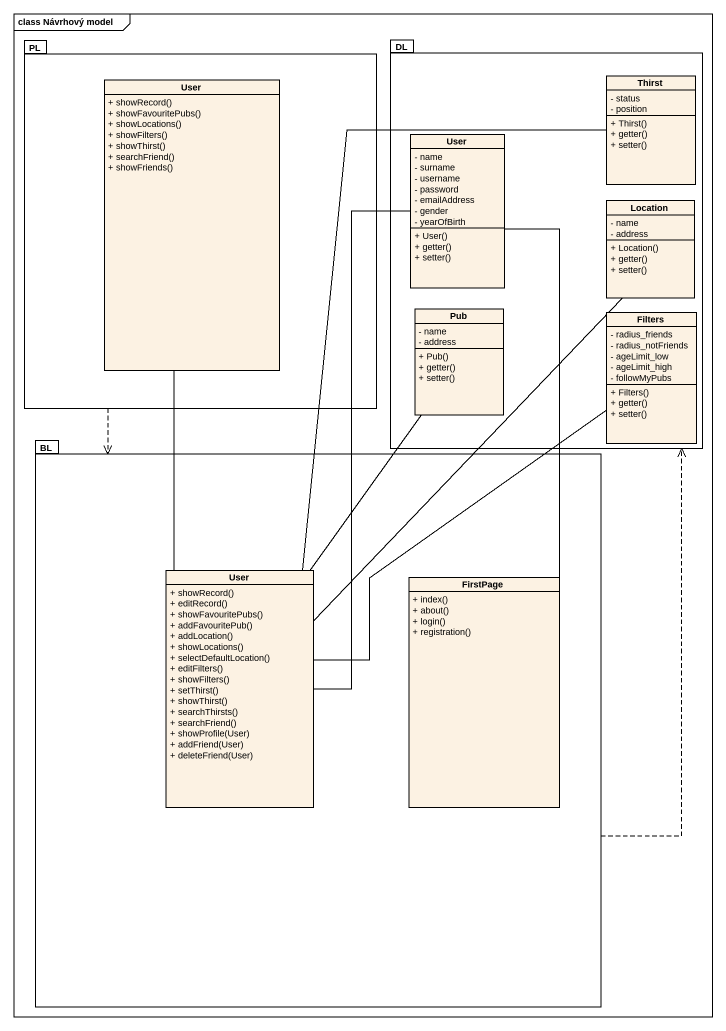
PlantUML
@startuml
mainframe class Návrhový model
hide circle
hide empty members
skinparam classAttributeIconSize 0
package PL {
  class User {
    + showRecord()
    + showFavouritePubs()
    + showLocations()
    + showFilters()
    + showThirst()
    + searchFriend()
    + showFriends()
  }
}
package DL {
  class Thirst {
    - status
    - position
    + Thirst()
    + getter()
    + setter()
  }
  class "User" as User_2 {
    - name
    - surname
    - username
    - password
    - emailAddress
    - gender
    - yearOfBirth
    + User()
    + getter()
    + setter()
  }
  class Location {
    - name
    - address
    + Location()
    + getter()
    + setter()
  }
  class Pub {
    - name
    - address
    + Pub()
    + getter()
    + setter()
  }
  class Filters {
    - radius_friends
    - radius_notFriends
    - ageLimit_low
    - ageLimit_high
    - followMyPubs
    + Filters()
    + getter()
    + setter()
  }
}
package BL {
  class "User" as User_3 {
    + showRecord()
    + editRecord()
    + showFavouritePubs()
    + addFavouritePub()
    + addLocation()
    + showLocations()
    + selectDefaultLocation()
    + editFilters()
    + showFilters()
    + setThirst()
    + showThirst()
    + searchThirsts()
    + searchFriend()
    + showProfile(User)
    + addFriend(User)
    + deleteFriend(User)
  }
  class FirstPage {
    + index()
    + about()
    + login()
    + registration()
  }
}
PL ..> BL
User -- User_3
User_2 -- FirstPage
BL .up.> DL
User_3 -up- Thirst
User_3 -up- User_2
User_3 -up- Location
User_3 -up- Pub
User_3 -up- Filters
@enduml
